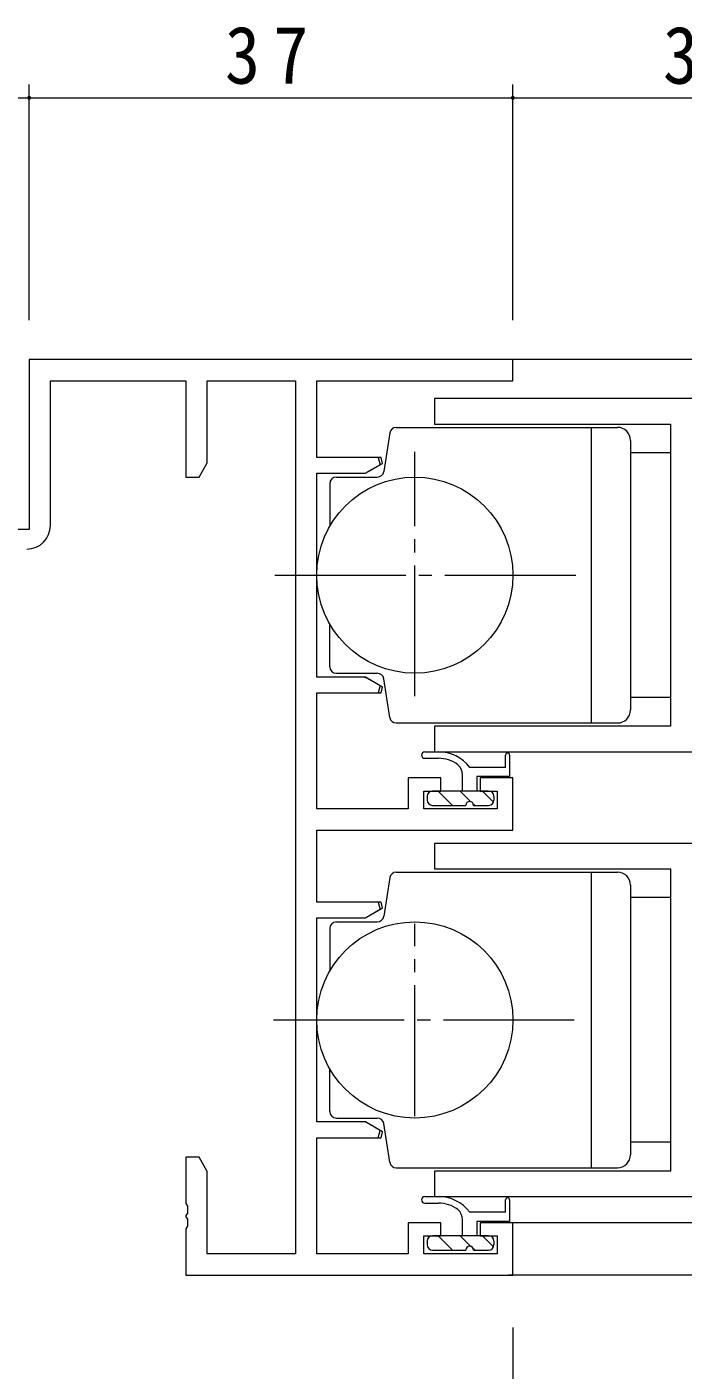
# Model space of a CAD drawing. Units: millimetres on the paper. Extents: x -397 to 397, y -282 to 282.
# Drawn here: x -138 to -87.9, y -187.7 to -85 of the extents above; entities that cross this region are included whole.
import ezdxf

# ---------------------------------------------------------------- set-up
doc = ezdxf.new("R2010")
doc.units = ezdxf.units.MM
doc.linetypes.add('USER2', pattern=[13, 10, -1, 1, -1])
for name, color, linetype, lineweight in [('0-3_YKK_11', 7, 'Continuous', 18), ('0-4_YKK_12', 2, 'Continuous', 18), ('0-6_YKK_13', 4, 'Continuous', 18), ('0-7_YKK_D', 6, 'Continuous', 18)]:
    doc.layers.add(name, color=color, linetype=linetype, lineweight=lineweight)
doc.styles.add('ＭＳ ゴシック', font='')
doc.styles.get('ＭＳ ゴシック').set_extended_font_data('MS Gothic')

msp = doc.modelspace()

# ---------------------------------------------------------------- linework, layer by layer
at = {"layer": '0-3_YKK_11'}
for p, q in [((-137.88, -110.388), (-137.88, -123.388)), ((-100.88, -110.388), (-137.88, -110.388)), ((-100.88, -112.018), (-100.88, -110.388)), ((-136.25, -112.018), (-125.88, -112.018)), ((-136.25, -123.088), (-136.25, -112.018)), ((-125.88, -112.018), (-125.88, -119.388)), ((-124.25, -112.018), (-117.51, -112.018)), ((-124.25, -118.296), (-124.25, -112.018)), ((-117.51, -112.018), (-117.51, -178.758)), ((-115.88, -112.018), (-100.88, -112.018)), ((-115.88, -117.888), (-115.88, -112.018)), ((-106.88, -113.388), (-106.88, -115.338)), ((-70.88, -113.388), (-106.88, -113.388)), ((-106.88, -115.338), (-88.83, -115.338)), ((-88.83, -115.338), (-88.83, -138.438)), ((-110.961, -117.888), (-115.88, -117.888)), ((-111.18, -117.888), (-111.03, -118.447)), ((-110.84, -118.338), (-110.961, -117.888)), ((-88.83, -117.538), (-91.88, -117.538)), ((-124.88, -119.388), (-124.25, -118.296)), ((-115.88, -119.088), (-112.139, -119.088)), ((-115.88, -134.688), (-115.88, -119.088)), ((-112.139, -119.088), (-110.84, -118.338)), ((-111.03, -118.447), (-112.069, -119.047)), ((-125.88, -119.388), (-124.88, -119.388)), ((-137.88, -123.388), (-147.13, -123.388)), ((-112.139, -134.688), (-115.88, -134.688)), ((-112.219, -134.688), (-112.069, -134.728)), ((-110.84, -135.438), (-112.139, -134.688)), ((-112.069, -134.728), (-111.03, -135.328)), ((-111.03, -135.328), (-111.18, -135.888)), ((-110.961, -135.888), (-110.84, -135.438)), ((-115.88, -135.888), (-110.961, -135.888)), ((-115.88, -144.758), (-115.88, -135.888)), ((-88.83, -136.238), (-91.88, -136.238)), ((-106.88, -138.438), (-106.88, -140.388)), ((-88.83, -138.438), (-106.88, -138.438)), ((-106.88, -140.388), (-81.88, -140.388)), ((-108.88, -142.388), (-108.88, -144.758)), ((-106.38, -142.388), (-108.88, -142.388)), ((-106.38, -143.388), (-106.38, -142.388)), ((-103.38, -142.388), (-103.38, -143.388)), ((-100.88, -142.388), (-103.38, -142.388)), ((-100.88, -146.388), (-100.88, -142.388)), ((-107.68, -143.388), (-106.38, -143.388)), ((-107.68, -144.758), (-107.68, -143.388)), ((-103.38, -143.388), (-102.08, -143.388)), ((-102.08, -143.388), (-102.08, -144.758)), ((-108.88, -144.758), (-115.88, -144.758)), ((-102.08, -144.758), (-107.68, -144.758)), ((-115.88, -146.388), (-100.88, -146.388)), ((-115.88, -151.888), (-115.88, -146.388)), ((-106.88, -147.388), (-106.88, -149.338)), ((-70.88, -147.388), (-106.88, -147.388)), ((-106.88, -149.338), (-88.83, -149.338)), ((-88.83, -149.338), (-88.83, -172.438)), ((-110.961, -151.888), (-115.88, -151.888)), ((-111.18, -151.888), (-111.03, -152.447)), ((-110.84, -152.338), (-110.961, -151.888)), ((-88.83, -151.538), (-91.88, -151.538)), ((-112.139, -153.088), (-110.84, -152.338)), ((-111.03, -152.447), (-112.069, -153.047)), ((-115.88, -153.088), (-112.139, -153.088)), ((-115.88, -168.688), (-115.88, -153.088)), ((-112.139, -168.688), (-115.88, -168.688)), ((-112.069, -168.728), (-112.219, -168.688)), ((-110.84, -169.438), (-112.139, -168.688)), ((-111.03, -169.328), (-112.069, -168.728)), ((-111.18, -169.888), (-111.03, -169.328)), ((-115.88, -169.888), (-110.961, -169.888)), ((-115.88, -178.758), (-115.88, -169.888)), ((-110.961, -169.888), (-110.84, -169.438)), ((-88.83, -170.238), (-91.88, -170.238)), ((-125.88, -171.388), (-125.88, -174.929)), ((-124.88, -171.388), (-125.88, -171.388)), ((-124.25, -172.479), (-124.88, -171.388)), ((-124.25, -178.758), (-124.25, -172.479)), ((-106.88, -172.438), (-106.88, -174.388)), ((-88.83, -172.438), (-106.88, -172.438)), ((-106.88, -174.388), (-81.88, -174.388)), ((-125.88, -174.929), (-125.76, -175.113)), ((-125.76, -175.113), (-125.76, -175.663)), ((-125.76, -175.663), (-125.88, -175.846)), ((-125.88, -175.846), (-125.88, -175.929)), ((-125.88, -175.929), (-125.76, -176.113)), ((-125.76, -176.113), (-125.76, -176.663)), ((-108.88, -176.388), (-108.88, -178.758)), ((-106.38, -176.388), (-108.88, -176.388)), ((-106.38, -177.388), (-106.38, -176.388)), ((-103.38, -176.388), (-103.38, -177.388)), ((-100.88, -176.388), (-103.38, -176.388)), ((-100.88, -180.388), (-100.88, -176.388)), ((-125.76, -176.663), (-125.88, -176.846)), ((-125.88, -176.846), (-125.88, -180.388)), ((-107.68, -177.388), (-106.38, -177.388)), ((-107.68, -178.758), (-107.68, -177.388)), ((-103.38, -177.388), (-102.08, -177.388)), ((-102.08, -177.388), (-102.08, -178.758)), ((-117.51, -178.758), (-124.25, -178.758)), ((-108.88, -178.758), (-115.88, -178.758)), ((-102.08, -178.758), (-107.68, -178.758)), ((-125.88, -180.388), (-100.88, -180.388))]:
    msp.add_line(p, q, dxfattribs=at)
msp.add_arc((-138.05, -123.088), 1.8, 270.00001, 359.99999, dxfattribs=at)
at = {"layer": '0-4_YKK_12'}
for p, q in [((87.62, -110.388), (-101.18, -110.388)), ((-81.88, -176.388), (-103.08, -176.388)), ((-81.88, -180.388), (-101.214, -180.388))]:
    msp.add_line(p, q, dxfattribs=at)
at = {"layer": '0-6_YKK_13'}
for p, q in [((-110.29, -116.01), (-110.752, -118.965)), ((-109.796, -115.588), (-92.88, -115.588)), ((-94.88, -115.588), (-94.88, -138.188)), ((-91.88, -116.588), (-91.88, -137.188)), ((-114.88, -119.888), (-114.88, -123.146)), ((-114.38, -119.388), (-111.246, -119.388)), ((-114.88, -133.888), (-114.88, -130.629)), ((-114.38, -134.388), (-111.246, -134.388)), ((-110.29, -137.765), (-110.752, -134.81)), ((-109.796, -138.188), (-92.88, -138.188)), ((-107.616, -140.388), (-106.577, -140.388)), ((-101.43, -141.588), (-101.43, -140.638)), ((-101.13, -140.638), (-101.13, -142.288)), ((-107.616, -140.888), (-106.577, -140.888)), ((-101.43, -141.588), (-104.177, -141.588)), ((-104.73, -143.388), (-104.73, -142.145)), ((-103.63, -142.288), (-103.63, -143.388)), ((-101.13, -142.288), (-103.63, -142.288)), ((-103.63, -143.388), (-107.03, -143.388)), ((-106.599, -143.388), (-105.499, -144.488)), ((-104.902, -143.388), (-104.087, -144.203)), ((-102.73, -143.388), (-103.63, -143.388)), ((-103.205, -143.388), (-102.358, -144.234)), ((-107.43, -143.788), (-107.43, -144.088)), ((-107.03, -144.488), (-104.48, -144.488)), ((-103.895, -144.394), (-103.802, -144.488)), ((-103.88, -144.488), (-102.73, -144.488)), ((-102.33, -143.788), (-102.33, -144.088)), ((-109.796, -149.588), (-92.88, -149.588)), ((-94.88, -149.588), (-94.88, -172.188)), ((-110.29, -150.01), (-110.752, -152.965)), ((-91.88, -150.588), (-91.88, -171.188)), ((-114.88, -153.888), (-114.88, -157.146)), ((-114.38, -153.388), (-111.246, -153.388)), ((-114.88, -167.888), (-114.88, -164.629)), ((-114.38, -168.388), (-111.246, -168.388)), ((-110.29, -171.765), (-110.752, -168.81)), ((-109.796, -172.188), (-92.88, -172.188)), ((-107.616, -174.388), (-106.577, -174.388)), ((-107.616, -174.888), (-106.577, -174.888)), ((-101.43, -175.588), (-104.177, -175.588)), ((-101.43, -175.588), (-101.43, -174.638)), ((-101.13, -174.638), (-101.13, -176.288)), ((-104.73, -177.388), (-104.73, -176.145)), ((-103.63, -176.288), (-103.63, -177.388)), ((-101.13, -176.288), (-103.63, -176.288)), ((-103.63, -177.388), (-107.03, -177.388)), ((-106.599, -177.388), (-105.499, -178.488)), ((-104.902, -177.388), (-104.087, -178.203)), ((-102.73, -177.388), (-103.63, -177.388)), ((-103.205, -177.388), (-102.358, -178.234)), ((-107.43, -177.788), (-107.43, -178.088)), ((-107.03, -178.488), (-104.48, -178.488)), ((-103.895, -178.394), (-103.802, -178.488)), ((-103.88, -178.488), (-102.73, -178.488)), ((-102.33, -177.788), (-102.33, -178.088))]:
    msp.add_line(p, q, dxfattribs=at)
at = {"layer": '0-6_YKK_13', "linetype": 'USER2'}
for p, q in [((-108.38, -136.144), (-108.38, -117.452)), ((-119.074, -126.888), (-95.88, -126.888)), ((-108.38, -168.238), (-108.38, -153.538)), ((-119.19, -160.888), (-95.88, -160.888))]:
    msp.add_line(p, q, dxfattribs=at)
at = {"layer": '0-6_YKK_13'}
for centre in [(-108.38, -126.888), (-108.38, -160.888)]:
    msp.add_circle(centre, 7.5, dxfattribs=at)
for centre, radius, start, end in [((-109.796, -116.088), 0.5, 90, 171.11934), ((-92.88, -116.588), 1, 0, 90), ((-111.246, -118.888), 0.5, 270, 351.11934), ((-114.38, -119.888), 0.5, 90, 180), ((-114.38, -133.888), 0.5, 180, 270), ((-111.246, -134.888), 0.5, 8.88066, 90), ((-92.88, -137.188), 1, 270, 0), ((-109.796, -137.688), 0.5, 188.88066, 270), ((-107.616, -140.638), 0.25, 90, 270), ((-106.577, -143.388), 3, 36.8699, 90), ((-101.28, -140.638), 0.15, 0, 180), ((-106.577, -143.388), 2.5, 53.36666, 90), ((-105.73, -142.145), 1, 0, 49.81334), ((-107.03, -143.788), 0.4, 90, 180), ((-102.73, -143.788), 0.4, 0, 90), ((-107.03, -144.088), 0.4, 180, 270), ((-104.18, -144.488), 0.3, 0, 180), ((-102.73, -144.088), 0.4, 270, 0), ((-109.796, -150.088), 0.5, 90, 171.11934), ((-92.88, -150.588), 1, 0, 90), ((-111.246, -152.888), 0.5, 270, 351.11934), ((-114.38, -153.888), 0.5, 90, 180), ((-114.38, -167.888), 0.5, 180, 270), ((-111.246, -168.888), 0.5, 8.88066, 90), ((-92.88, -171.188), 1, 270, 0), ((-109.796, -171.688), 0.5, 188.88066, 270), ((-107.616, -174.638), 0.25, 90, 270), ((-106.577, -177.388), 3, 36.8699, 90), ((-101.28, -174.638), 0.15, 0, 180), ((-106.577, -177.388), 2.5, 53.36666, 90), ((-105.73, -176.145), 1, 0, 49.81334), ((-107.03, -177.788), 0.4, 90, 180), ((-102.73, -177.788), 0.4, 0, 90), ((-107.03, -178.088), 0.4, 180, 270), ((-104.18, -178.488), 0.3, 0, 180), ((-102.73, -178.088), 0.4, 270, 0)]:
    msp.add_arc(centre, radius, start, end, dxfattribs=at)
at = {"layer": '0-7_YKK_D'}
for p, q in [((-137.88, -107.388), (-137.88, -89.388)), ((-137.88, -107.388), (-137.88, -89.388)), ((-100.88, -107.388), (-100.88, -89.388)), ((-100.88, -107.388), (-100.88, -89.388)), ((-147.88, -90.388), (-137.88, -90.388)), ((-137.88, -90.388), (-100.88, -90.388)), ((-100.88, -90.388), (-70.88, -90.388)), ((-100.88, -184.388), (-100.88, -226.688))]:
    msp.add_line(p, q, dxfattribs=at)
for centre, start, end in [((-137.88, -90.388), 0, 180), ((-137.88, -90.388), 0, 180), ((-100.88, -90.388), 0, 180), ((-100.88, -90.388), 0, 180), ((-137.88, -90.388), 180, 0), ((-137.88, -90.388), 180, 0), ((-100.88, -90.388), 180, 0), ((-100.88, -90.388), 180, 0)]:
    msp.add_arc(centre, 0.106, start, end, dxfattribs=at)

# ---------------------------------------------------------------- texts
at = {"layer": '0-7_YKK_D', "color": 7, "char_height": 4.399, "attachment_point": 7, "style": 'ＭＳ ゴシック'}
for s, insert in [('\\T1.37;\\W0.9;37', (-122.9, -89.388)), ('\\T1.37;\\W0.9;30', (-89.4, -89.388))]:
    msp.add_mtext(s, dxfattribs=dict(at, insert=insert))

doc.saveas('drawing.dxf')
